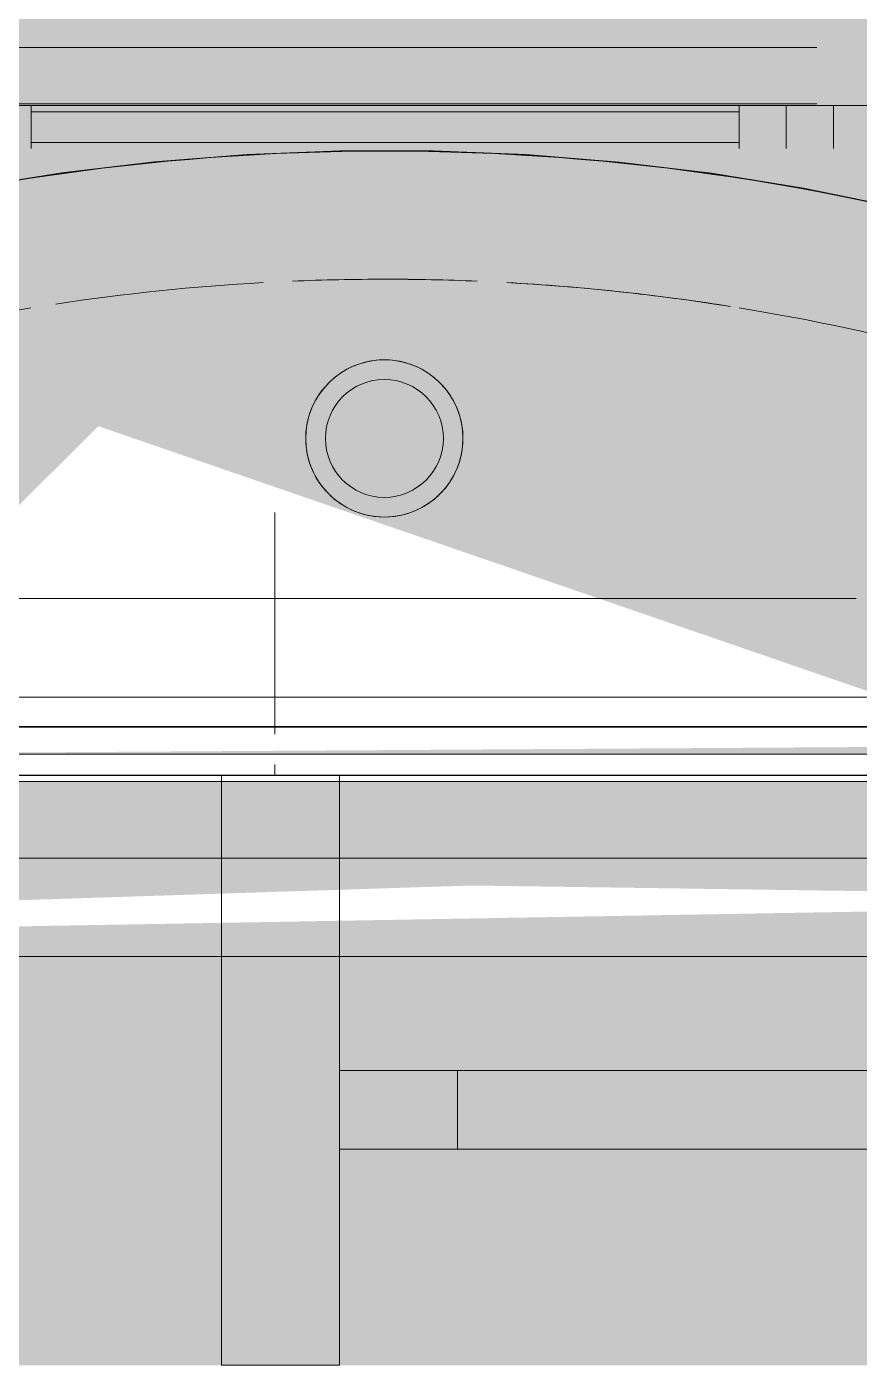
# Model space of a CAD drawing. Header units: metres. Extents: x 5 to 242, y -3 to 162.
# Drawn here: x 188.1573 to 188.369, y 80.4457 to 80.7862 of the extents above; entities that cross this region are included whole.
import ezdxf

# ---------------------------------------------------------------- set-up
doc = ezdxf.new("R2010")
doc.units = ezdxf.units.M
doc.linetypes.add('IMPORT-Dashed _3_', pattern=[0.75, 0.5, -0.25])
doc.layers.add('1053_ARQ_BASE_MATADOURO_dwg', color=7, linetype='Continuous', lineweight=5, true_color=0x767676)
for name, color, linetype, lineweight in [('A-EQUIPAMENTOS', 7, 'Continuous', 5), ('A-PAREDE', 7, 'Continuous', 30), ('A-WALL', 7, 'Continuous', 9), ('A_lay', 7, 'Continuous', 5), ('A_PROJEÇÃO', 7, 'IMPORT-Dashed _3_', 5), ('P-PIPE', 7, 'Continuous', 5), ('P-SANR-FIXT', 7, 'Continuous', 5)]:
    doc.layers.add(name, color=color, linetype=linetype, lineweight=lineweight)

# ---------------------------------------------------------------- blocks, each defined once
blk = doc.blocks.new('UT_Bacia com caixa acoplada - UT_Bacia com caixa acoplada-3635844-TÉRREO 1_20')
at = {"layer": 'P-SANR-FIXT', "color": 9, "true_color": 0xc0c0c0}
for p, q in [((0.1649999999996333, -0.01229811905160714), (-0.1650000000003263, -0.01229811905160714)), ((-0.1649999999999998, -0.01245945945945865), (0.165, -0.01245945945945865)), ((0.165, -0.01249999999999924), (-0.1649999999999998, -0.01249999999999924)), ((-0.1140000000000006, -0.1704400000000009), (-0.1140000000000006, -0.1595600000000009)), ((-0.1140000000000006, -0.1704400000000009), (-0.1140000000000006, -0.1595600000000009)), ((-0.1140000000000006, -0.1595600000000009), (-0.1140000000000006, -0.1704400000000009)), ((-0.1140000000000006, -0.1595600000000009), (-0.1140000000000006, -0.1704400000000009)), ((-0.1020000000000006, -0.1595600000000009), (-0.1020000000000006, -0.1704400000000009)), ((-0.1020000000000006, -0.1595600000000009), (-0.1020000000000006, -0.1704400000000009)), ((-0.1020000000000006, -0.1704400000000009), (-0.1020000000000006, -0.1595600000000009)), ((-0.1020000000000006, -0.1704400000000009), (-0.1020000000000006, -0.1595600000000009)), ((-0.09000000000000057, -0.1704400000000009), (-0.09000000000000057, -0.1595600000000009)), ((-0.09000000000000057, -0.1704400000000009), (-0.09000000000000057, -0.1595600000000009)), ((0.08999999999999939, -0.1595600000000009), (0.08999999999999939, -0.1704400000000009)), ((0.08999999999999939, -0.1595600000000009), (0.08999999999999939, -0.1704400000000009)), ((0.08999999999973698, -0.1610900000000613), (-0.0900000000002914, -0.1610900000000613)), ((-0.09000000000000057, -0.1689100000000008), (-0.09000000000000057, -0.1610900000000008)), ((-0.09000000000000057, -0.1689100000000008), (-0.09000000000000057, -0.1610900000000008)), ((0.08999999999999937, -0.1689100000000008), (0.08999999999999937, -0.1610900000000008)), ((0.08999999999999937, -0.1689100000000008), (0.08999999999999937, -0.1610900000000008)), ((-0.0900000000002914, -0.1689100000001063), (0.08999999999973698, -0.1689100000001063)), ((0.149999999999654, -0.1704735377196123), (-0.1500000000002085, -0.1704735377196123))]:
    blk.add_line(p, q, dxfattribs=at)
at = {"layer": 'P-SANR-FIXT', "color": 254, "true_color": 0xe0e0e0}
for p, q in [((0.1649999999996333, -0.02000242522442441), (-0.1650000000003263, -0.02000242522442441)), ((-0.1083004234529919, -0.02000242522442441), (-0.1239104824913175, -0.02000242522442441))]:
    blk.add_line(p, q, dxfattribs=at)
at = {"layer": 'P-SANR-FIXT', "color": 254, "true_color": 0xd3d3d3}
for p, q in [((0.1199188116889888, -0.04509459459459393), (-0.1198088111201021, -0.04509459459459392)), ((0.1199188116889889, -0.04509459459459381), (-0.1198088111201021, -0.04509459459459381))]:
    blk.add_line(p, q, dxfattribs=at)
at = {"layer": 'P-SANR-FIXT', "color": 254, "true_color": 0xe9e9e9}
for p, q in [((-0.1198088111201021, -0.04509459459459392), (0.1199188116889888, -0.04509459459459393)), ((-0.1198088111201021, -0.04509459459459381), (0.1199188116889888, -0.04509459459459381))]:
    blk.add_line(p, q, dxfattribs=at)
at = {"layer": 'P-SANR-FIXT', "color": 9, "true_color": 0xc0c0c0, "flags": 128}
blk.add_lwpolyline([(-0.1753658744911674, -0.1325345878290856), (-0.1526089801759543, -0.1390949596619823), (-0.129607944047264, -0.1447400508452551), (-0.1063995628564608, -0.1494608304373936), (-0.0830209650623714, -0.1532497461980049), (-0.05950955143444699, -0.1561007366701151), (-0.03590293521875756, -0.1580092408771847), (-0.01223888196564731, -0.1589722056196572), (0.011444750887806, -0.1589880903591926), (0.03511007458114618, -0.1580568696837236), (0.05871922964503974, -0.1561800333476513), (0.08223444646740317, -0.1533605838887754), (0.1056181057180125, -0.1496030318247302), (0.1288327985301348, -0.1449133884373818), (0.1518413863472852, -0.1392991561555126), (0.1746070603375298, -0.1327693165533268), (0.175365874490613, -0.1325345878290856)], dxfattribs=at)
at = {"layer": 'P-SANR-FIXT', "color": 9, "true_color": 0xc0c0c0}
for centre, radius, start, end in [((0.0002010592212973183, -0.08579894077870352), 0.01999999999999999, 7.060831392849006e-13, 180.0000000000002), ((0.0002010592212985027, -0.08579894077870355), 0.02000000000000002, 5.088887490341627e-13, 180.0000000000002), ((0.0002010592212973183, -0.08579894077870352), 0.01999999999999999, 60.00000000000009, 120), ((0.0002010592212984383, -0.08579894077870355), 0.01999999999999999, 60.00000000000082, 120.0000000000007), ((0.0002010592212974875, -0.08579894077870359), 0.01499999999999998, 6.933609205590465e-13, 180.0000000000001), ((0.000201059221297494, -0.08579894077870359), 0.01500000000000001, 2.099166089765921e-13, 179.9999999999997), ((0.0002010592212973183, -0.08579894077870352), 0.02000000000000001, 164.9999999999998, 179.9999999999998), ((0.0002010592212984383, -0.08579894077870355), 0.01999999999999999, 165.0000000000007, 180.0000000000006), ((0.0002010592212973183, -0.08579894077870352), 0.02000000000000001, 2.480832651541543e-13, 15.00000000000026), ((0.0002010592212984383, -0.08579894077870355), 0.02000000000000002, 9.144094709207615e-13, 15.00000000000091), ((0.0002010592212973183, -0.08579894077870352), 0.01999999999999999, 180.0000000000002, 5.088887490341627e-14), ((0.0002010592212973183, -0.08579894077870352), 0.02000000000000002, 179.9999999999998, 254.9999999999993), ((0.0002010592212984383, -0.08579894077870355), 0.02000000000000001, 180.000000000001, 255.0000000000008), ((0.0002010592212985027, -0.08579894077870355), 0.02000000000000002, 180.0000000000009, 5.088887490341627e-13), ((0.0002010592212974875, -0.08579894077870359), 0.01499999999999998, 180.0000000000001, 5.088887490341627e-14), ((0.000201059221297494, -0.08579894077870359), 0.015, 179.9999999999997, 359.9999999999992), ((0.0002010592212973183, -0.08579894077870352), 0.02000000000000002, 284.9999999999993, 359.9999999999992), ((0.0002010592212984383, -0.08579894077870355), 0.01999999999999999, 285.0000000000007, 9.796108418907631e-13), ((1.624300693947589e-15, 0.4330317257974887), 0.5919690886741391, 252.7728375652484, 287.2271624347505), ((1.658140291738164e-15, 0.4330317257974888), 0.5919285481335987, 252.7728375652481, 287.2271624347501)]:
    blk.add_arc(centre, radius, start, end, dxfattribs=at)
at = {"layer": 'P-SANR-FIXT', "color": 254, "true_color": 0xe0e0e0}
for centre, radius, start, end in [((0.0002010592212973183, -0.08579894077870352), 0.02000000000000002, 119.9999999999999, 134.9999999999999), ((0.0002010592212984383, -0.08579894077870355), 0.01999999999999999, 120.0000000000007, 135.0000000000007)]:
    blk.add_arc(centre, radius, start, end, dxfattribs=at)
at = {"layer": 'P-SANR-FIXT', "color": 254, "true_color": 0xd3d3d3}
for centre, radius, start, end in [((0.0002010592212973183, -0.08579894077870352), 0.01999999999999999, 45.00000000000013, 60.00000000000009), ((0.0002010592212984383, -0.08579894077870355), 0.02000000000000002, 45.00000000000092, 60.0000000000009), ((0.0002010592212973183, -0.08579894077870352), 0.02000000000000002, 134.9999999999999, 149.9999999999998), ((0.0002010592212984383, -0.08579894077870355), 0.01999999999999999, 135.0000000000007, 150.0000000000007), ((0.0002010592212973183, -0.08579894077870352), 0.02, 15.00000000000027, 45.00000000000016), ((0.0002010592212984383, -0.08579894077870355), 0.02000000000000002, 15.00000000000093, 45.00000000000092), ((0.0002010592212973183, -0.08579894077870352), 0.02000000000000002, 149.9999999999999, 164.9999999999998), ((0.0002010592212984383, -0.08579894077870355), 0.01999999999999999, 150.0000000000007, 165.0000000000007), ((1.632760593395233e-15, 0.4330317257974887), 0.559333953539004, 252.7728375652484, 260.7355345524837), ((1.632760593395233e-15, 0.4330317257974887), 0.5593339535390041, 252.772837565248, 260.7355345524833), ((1.632760593395233e-15, 0.4330317257974887), 0.5593339535390045, 279.2687003797514, 287.2271624347505), ((1.632760593395233e-15, 0.4330317257974887), 0.5593339535390046, 279.2687003797511, 287.2271624347502), ((0.0002010592212973183, -0.08579894077870352), 0.02, 254.9999999999993, 284.9999999999993), ((0.0002010592212984383, -0.08579894077870355), 0.02000000000000003, 255.0000000000009, 270.0000000000009), ((0.0002010592212984383, -0.08579894077870355), 0.01999999999999999, 270.0000000000007, 285.0000000000008), ((1.632760593395233e-15, 0.4330317257974887), 0.5593339535390042, 260.962164384452, 266.8279025545111), ((1.632760593395233e-15, 0.4330317257974887), 0.5593339535390042, 260.9621643844516, 266.8279025545108), ((1.632760593395233e-15, 0.4330317257974887), 0.5593339535390044, 273.1808030002777, 278.613581217375), ((1.632760593395233e-15, 0.4330317257974887), 0.5593339535390044, 273.1808030002773, 278.6135812173746), ((1.632760593395233e-15, 0.4330317257974887), 0.5593339535390043, 267.598033636466, 272.413791988094), ((1.632760593395233e-15, 0.4330317257974887), 0.5593339535390042, 267.5980336364657, 272.4137919880937)]:
    blk.add_arc(centre, radius, start, end, dxfattribs=at)
at = {"layer": 'P-SANR-FIXT', "color": 254, "true_color": 0xe9e9e9}
for radius, start, end in [(0.5593339535390046, 252.7728375652488, 260.7355345524841), (0.5593339535390046, 252.7728375652484, 260.7355345524837), (0.559333953539004, 279.2687003797519, 287.2271624347509), (0.5593339535390041, 279.2687003797515, 287.2271624347505), (0.5593339535390044, 261.3864187826243, 266.8279025545115), (0.5593339535390045, 261.3864187826239, 266.8279025545111), (0.5593339535390043, 273.1808030002781, 278.6135812173753), (0.5593339535390043, 273.1808030002778, 278.613581217375), (0.5593339535390043, 267.5980336364664, 272.4137919880944), (0.5593339535390051, 267.5980336364661, 269.9999999999995), (0.5593339535390043, 269.9999999999994, 272.413791988094)]:
    blk.add_arc((1.632760593395233e-15, 0.4330317257974887), radius, start, end, dxfattribs=at)
at = {"layer": 'P-SANR-FIXT', "color": 7, "true_color": 0xefefef}
for start, end in [(260.9621643844523, 261.3864187826243), (260.962164384452, 261.3864187826239)]:
    blk.add_arc((1.632760593395233e-15, 0.4330317257974887), 0.5593339535390045, start, end, dxfattribs=at)
blk = doc.blocks.new('1053_ARQ_BASE_MATADOURO_dwg_acoplada-V30-TÉRREO 1_20')
at = {"layer": 'A-EQUIPAMENTOS', "true_color": 0xe2e2e2}
h = blk.add_hatch(color=254, dxfattribs=at)
h.paths.add_polyline_path([(0.1901999512181093, -0.005489756636399398), (0.1997696624137785, -0.01211096812507622), (0.1898451967779362, -0.4911843262677378), (0.1579562819165702, -0.5759980215533886), (0.08918642119085926, -0.6372831408436761), (-0.004604764457962302, -0.6654436048154275), (-0.09605990424838093, -0.641271967843228), (-0.1350053957725184, -0.6026065997766126), (-0.1797985945307202, -0.5348198871084627), (-0.200243410182936, -0.4710121701614122), (-0.200230268502465, -0.005489825880225362), (0.1880494688363608, -0.005489757017845841)])
h.paths.add_polyline_path([(-0.1568787480512725, -0.005489818191764789), (-0.07291134225243295, -0.08890038774248132), (0.1632537935499411, -0.007540405645678948), (-0.02455669342802685, -0.006337398208850028)])
at = {"layer": 'A-EQUIPAMENTOS', "color": 253, "true_color": 0xaaaaaa, "flags": 128}
blk.add_lwpolyline([(-0.2002302526212916, -0.4897107035870079), (-0.2002302526212916, -0.1278460692934097), (-0.2043315815939801, -0.127846069293479), (-0.2043315815941187, -0.0950354375113473), (-0.2002302526212916, -0.095035437511278), (-0.2002302526212916, -0.005489754939226077), (-0.1758182758469047, -0.005489754939226077), (-0.1743064813423105, -0.005489754939226077), (-0.1722558168559663, -0.005489754939226077), (-0.1700770061750111, -0.005489754939226077), (-0.1626860492527954, -0.005489754939226077), (2.772139851003885e-13, -0.005489754939226077), (0.1640531589110051, -0.005489754939226077), (0.1715111766027952, -0.005489754939156774), (0.1977190828922732, -0.005489754939226077), (0.1997697473786175, -0.005489754939226077), (0.1997697473787561, -0.007251202221353378), (0.1997697473787561, -0.009217759092127745), (0.1997697473786175, -0.04729889231074721)], dxfattribs=at)
at = {"layer": 'A-EQUIPAMENTOS', "color": 254, "true_color": 0xd5d5d5, "flags": 128}
for points in [[(-0.1097812458766428, -0.1709100235076092), (-0.02426911381670652, -0.1709100235075399), (-0.0002302526211984514, -0.1709100235075399), (0.02380860857430962, -0.1709100235075399), (0.1097813045530023, -0.1709100235076785)], [(-0.1097812433308482, -0.1852646749122268), (-0.02455666162091002, -0.1852646749122961), (-0.0002302526213370584, -0.1852646749122961)], [(-0.0002302526213370584, -0.1852646749122961), (0.02409615637851312, -0.1852646749122961), (0.109781307098797, -0.1852646749122961)]]:
    blk.add_lwpolyline(points, dxfattribs=at)
blk = doc.blocks.new('1053_ARQ_BASE_MATADOURO_dwg_arq geral tgov-4039641-TÉRREO 1_20')
at = {"layer": 'A_lay', "true_color": 0xaaaaaa}
h = blk.add_hatch(dxfattribs=at)
h.set_pattern_fill('FP_8', color=253, style=0, pattern_type=2)
h.set_pattern_definition([(90, (-0.43, 0), (-0.6125, 3.750480822388769e-17), []), (180, (-0.43, 0), (-7.500961644777538e-17, -0.6125), [])])
h.paths.add_polyline_path([(33.3982296655912, -2.447849707635441), (33.39005279484016, -2.336813861293487), (33.3982296655912, -2.288367716529955), (33.40640653633835, -2.296381417730191), (33.40640653633835, -2.397166472628157)])
h.paths.add_polyline_path([(31.81844457960709, -2.590337736531922), (32.07822966552358, -2.580063065513839), (32.07822966552358, -1.360337736084813), (31.99822966370285, -1.360337737947483), (31.57396809628712, -1.784604303538577), (31.55982596066316, -1.770462168380472), (31.99822966556573, -1.340337736531825), (32.09822966554222, -1.346195600926708), (32.09822967204399, -2.590337723865946), (32.97822966554687, -2.580063154920755), (32.97822966554687, -1.360337736084813), (32.69822787267103, -1.360339528953787), (32.27396809635703, -1.784604303538577), (32.25982596073307, -1.770462168380125), (32.69822966551894, -1.340337736531825), (33.0123718011892, -1.346195600926708), (33.42892799920303, -1.778167539158462), (33.42249373428067, -1.784601803869026), (32.99822966556537, -1.360337736084813), (32.9982296772455, -2.590337723865946), (33.39005279484016, -2.59033772349337), (33.3982296655912, -2.447849707635441), (33.40640653633835, -2.59033772349337), (33.7982296654956, -2.59033772349337), (33.7982296654956, -1.360337736084813), (33.59822966554222, -1.360337736084813), (33.59822966554513, -1.340337736531825), (33.7982296654956, -1.338337980362421), (33.7982296654956, -0.540337735786856), (32.49990418984098, -0.540337735786856), (32.49990418984098, -0.520337736233868), (33.7982296654956, -0.520337736233868), (33.7982296654956, 0.7096622604879009), (31.64822966558872, 0.709662262350571), (31.64822966547229, -0.7203377373514801), (31.3782296655701, -0.9803377389907258), (31.3782296655701, -1.340337738394495), (31.39822966547231, -1.346195600926708), (31.39822966547231, -1.360337737947483), (31.19822966551893, -1.360337737947483), (31.19822967201017, -2.590337723865946), (31.80311882542466, -2.590337723865946)])
h.paths.add_polyline_path([(32.38340195784332, -2.584848040714608), (32.69549398008053, -2.572539998526368), (32.67970626495879, -2.566392060369112), (32.45902734594421, -2.509715176655277), (32.38545735172333, -2.582797378301409)])
h.paths.add_polyline_path([(32.09822967204399, -2.590337723865946), (32.34004142331673, -2.567303703180291), (32.35167963012122, -2.054441575942801), (32.362907960801, -2.0508285947457), (32.41250386946687, -1.979505139154359), (32.49398386001415, -1.936538050224835), (32.58609878600665, -1.936538033952582), (32.66823930205495, -1.980255806933304), (32.71960968453032, -2.055517894237803), (32.74004135305869, -2.11954227394396), (32.74004143919795, -2.57878816829207), (32.68565799176241, -2.584848098456687), (32.2598259607332, -2.587226869031588)])
h.paths.add_polyline_path([(31.48298628418715, -2.584847933124811), (31.79508739105211, -2.572539999373603), (31.77929960537816, -2.566391970962058), (31.55862059624311, -2.509715176655277), (31.48505063926594, -2.582797288894493)])
h.paths.add_polyline_path([(32.07822966552358, -2.590337723865946), (31.40833976432603, -2.586287094305896), (31.43963476373596, -2.574623092004922), (31.4498392526121, -2.097990779332588), (31.48144814114057, -2.014339729814125), (31.5598259606633, -1.942727013687735), (31.63526015073587, -1.924894119494962), (31.68569212630973, -1.936537944545666), (31.76783272102207, -1.980255806933304), (31.81920302483313, -2.055517804830818), (31.83963469347779, -2.119511192494892), (31.83963477961704, -2.578787159809839), (32.04699887804422, -2.588825828154268)])
h.paths.add_polyline_path([(33.33759692668688, -2.222328154900132), (33.35460424980272, -2.195586064348965), (33.39611333571058, -2.178598915310612), (33.38238361738841, -2.187033293926149), (33.34046915341166, -2.220244026059432)])
at = {"layer": 'A-PAREDE', "color": 253, "true_color": 0xaaaaaa, "flags": 128}
blk.add_lwpolyline([(36.49822966556531, -2.590337725356221), (33.94822966551874, -2.590337725356221), (33.94822966551874, 0.709662275388837), (34.01322966394946, 0.709662275388837), (34.01322966394946, 0.859662275761366), (33.7482296571834, 0.859662275761366), (33.7482296571834, 0.709662275388837), (33.79822966561188, 0.709662275388837), (33.79822966561188, -2.590337723493576), (31.19822966563515, -2.590337723493576)], dxfattribs=at)
at = {"layer": 'A_PROJEÇÃO', "color": 253, "true_color": 0xaaaaaa, "flags": 128}
for points in [[(31.59822966565844, -2.590337723493576), (31.62822966568638, -2.590337723493576), (31.62822966568638, -2.740337723866105), (31.59822966565844, -2.740337723866105)], [(31.62822966568638, -2.665337722748518), (31.62822966568638, -2.685337724164129), (31.6582296655979, -2.685337724164129), (31.6582296655979, -2.665337722748518), (32.0682296656305, -2.665337722748518), (32.0682296656305, -2.685337724164129), (31.6582296655979, -2.685337724164129), (31.6582296655979, -2.665337722748518)]]:
    blk.add_lwpolyline(points, close=True, dxfattribs=at)
at = {"extrusion": (0, 0, -1), "zscale": -1, "rotation": 179.9999898619997}
blk.add_blockref('1053_ARQ_BASE_MATADOURO_dwg_acoplada-V30-TÉRREO 1_20', (-31.6398650332121, -2.590337723493781), dxfattribs=at)
blk = doc.blocks.new('1053_ARQ_BASE_MATADOURO_dwg-3625622-TÉRREO 1_20')
blk.add_blockref('1053_ARQ_BASE_MATADOURO_dwg_arq geral tgov-4039641-TÉRREO 1_20', (130.2097949645677, 83.1860339743535))

msp = doc.modelspace()

# ---------------------------------------------------------------- hatches: boundary and pattern name
at = {"layer": 'A-WALL', "true_color": 0xffd4aa, "transparency": 33554483}
h = msp.add_hatch(color=41, dxfattribs=at)
h.paths.add_polyline_path([(193.1567896733182, 80.44569625048727), (193.3067896732253, 80.44569625048727), (193.3067896732253, 80.59419625048731), (180.608289673295, 80.59419625048739), (180.608289673295, 80.44569625048734), (193.1067896704778, 80.44569625048727)])
h.paths.add_polyline_path([(180.9916495211326, 80.54612217728679), (180.7530689953626, 80.55496101205162), (180.756789673295, 80.57027032294408), (181.4402135657446, 80.56143148817927), (181.4402135657446, 80.54612217728679), (181.0563438183661, 80.54612217728679)])
h.paths.add_polyline_path([(184.8236042034415, 80.54612217728679), (184.2233657810785, 80.55496101205162), (184.2233657810785, 80.57027032294401), (184.9105103514603, 80.5614314881792), (184.9067896733183, 80.54612217728679), (184.8867896178859, 80.54612217728679)])
h.paths.add_polyline_path([(183.4037796727828, 80.54612217728679), (183.4037796727828, 80.57027032294401), (184.0915657644921, 80.5614314881792), (184.0915657644921, 80.54612217728679), (183.5155499689334, 80.54612217728679)])
h.paths.add_polyline_path([(181.6303086348507, 80.54612217728686), (181.5720135823309, 80.55496101205162), (181.5720135823309, 80.57027032294408), (182.2597996740402, 80.55976566216547), (182.2597996740402, 80.54612217728686), (182.0622677380857, 80.54612217728686)])
h.paths.add_polyline_path([(185.5968872375716, 80.5501221780309), (185.5037796732485, 80.55896101279572), (185.5145501854306, 80.5742703236882), (186.4988476450706, 80.56543148892338), (186.4988476450706, 80.5501221780309), (185.8567896732717, 80.5501221780309)])
h.paths.add_polyline_path([(186.6306476450707, 80.55012217803105), (186.6306476450707, 80.5742703236882), (187.4008896722841, 80.56543148892338), (187.4008896722841, 80.55012217803105), (186.7395815445961, 80.55012217803105)])
h.paths.add_polyline_path([(188.9581711259396, 80.55012217803105), (188.5643250399451, 80.55896101279586), (188.5643250399451, 80.5742703236882), (189.3329316995258, 80.56543148892338), (189.3329316995258, 80.55012217803105), (188.9595383222338, 80.55012217803105)])
h.paths.add_polyline_path([(188.432525039945, 80.55012217803105), (187.8137796733184, 80.55896101279586), (187.8137796733184, 80.5742703236882), (188.432525039945, 80.56543148892338), (188.432525039945, 80.55137093331231)])
h.paths.add_polyline_path([(189.9328771131869, 80.55012217803105), (189.4647316995257, 80.55896101279586), (189.4647316995257, 80.5742703236882), (189.9597996732952, 80.56543148892338), (189.9597996732952, 80.55012217803105)])
at = {"layer": 'P-PIPE', "true_color": 0x69503c}
for points in [[(188.0996934048489, 80.56219625085956), (188.432525039945, 80.57302156840693), (188.4270045873134, 80.5742703236882), (187.8137796733184, 80.56543148892338), (187.8137796733184, 80.56219625085956), (188.0915462918935, 80.56219625085956)], [(188.432525039945, 80.55012217803105), (188.432525039945, 80.56219625085956), (187.8137796733184, 80.55137093331231), (187.8137796733184, 80.55012217803105), (188.411678833131, 80.55012217803105)]]:
    msp.add_hatch(color=27, dxfattribs=at).paths.add_polyline_path(points)

# ---------------------------------------------------------------- linework, layer by layer
at = {"layer": 'A-WALL', "color": 253, "true_color": 0xaaaaaa}
for p, q in [((190.4067896732249, 80.59569625048715), (187.8057607424333, 80.59569625048718)), ((190.4082896732249, 80.59419625048716), (187.8057607424333, 80.59419625048717))]:
    msp.add_line(p, q, dxfattribs=at)
at = {"layer": 'P-PIPE'}
for p, q in [((188.432525039945, 80.57469625085963), (187.8137796733184, 80.57469625085963)), ((187.8137796733184, 80.54969625085961), (188.432525039945, 80.54969625085961))]:
    msp.add_line(p, q, dxfattribs=at)

# ---------------------------------------------------------------- block references
at = {"layer": '1053_ARQ_BASE_MATADOURO_dwg', "color": 253, "true_color": 0xaaaaaa}
msp.add_blockref('1053_ARQ_BASE_MATADOURO_dwg-3625622-TÉRREO 1_20', (26.39876504313851, 0), dxfattribs=at)
at = {"layer": 'P-SANR-FIXT', "color": 9, "true_color": 0xc0c0c0, "rotation": 180}
msp.add_blockref('UT_Bacia com caixa acoplada - UT_Bacia com caixa acoplada-3635844-TÉRREO 1_20', (188.2484250399448, 80.5956962378212), dxfattribs=at)

doc.saveas('drawing.dxf')
